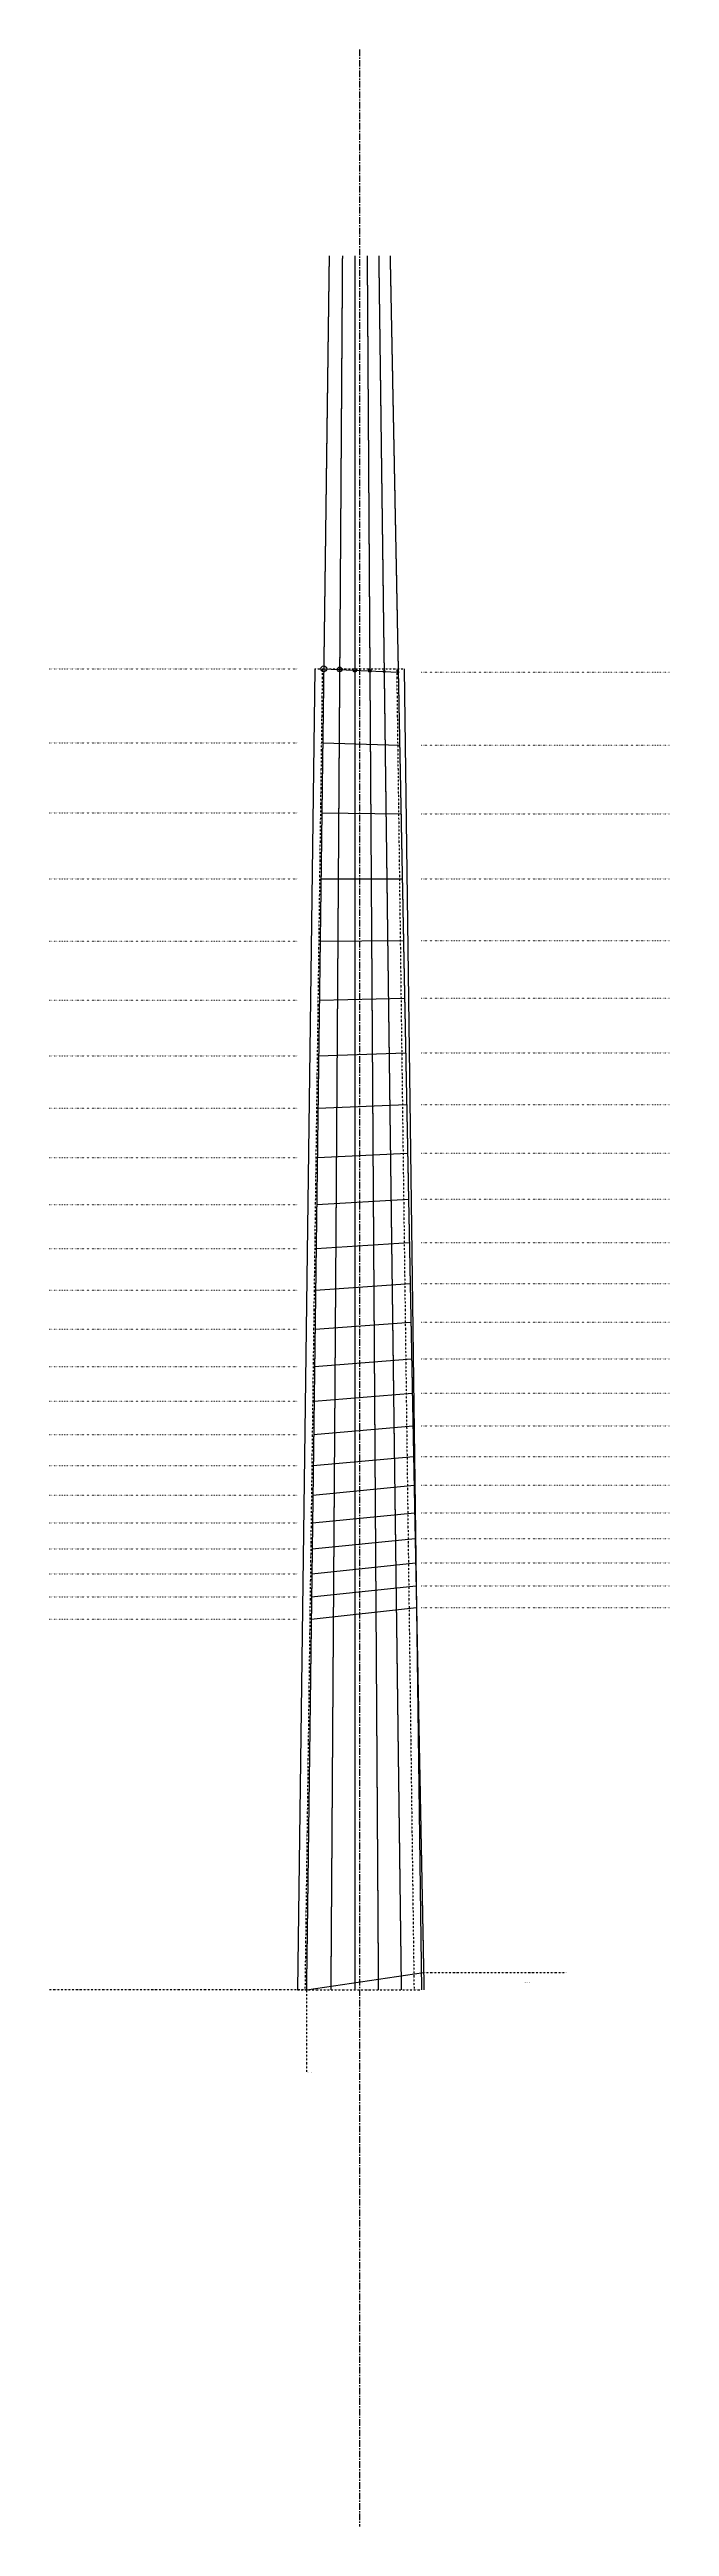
# Model space of a CAD drawing. Header units: millimetres. Extents: x 0 to 300, y -150 to 1050.
import ezdxf

# ---------------------------------------------------------------- set-up
doc = ezdxf.new("R2010")
doc.units = ezdxf.units.MM
for name, pattern in [('CENTER', [5.08, 3.175, -0.635, 0.635, -0.635]), ('DASHED', [1.524, 1.27, -0.254]), ('DASHED2', [0.762, 0.635, -0.127]), ('DOT', [0.508, 0, -0.508]), ('DOT2', [0.254, 0, -0.254])]:
    doc.linetypes.add(name, pattern=pattern)
doc.styles.add('OpenSans', font='OpenSans-Regular.ttf')

msp = doc.modelspace()

# ---------------------------------------------------------------- linework, layer by layer
at = {"linetype": 'CENTER'}
msp.add_line((150, 1050), (150, -150), dxfattribs=at)
at = {"linetype": 'DASHED'}
for p, q in [((135.3, 950), (124.3, 110)), ((141.7, 950), (136.1, 110)), ((147.8, 950), (147.7, 110)), ((153.7, 950), (159.1, 110)), ((159.3, 950), (170.2, 110)), ((164.8, 950), (181.2, 110))]:
    msp.add_line(p, q, dxfattribs=at)
at = {"linetype": 'DASHED2'}
for p, q in [((135.3, 950), (124.3, 110)), ((141.7, 950), (136.1, 110)), ((147.8, 950), (147.7, 110)), ((153.7, 950), (159.1, 110)), ((159.3, 950), (170.2, 110)), ((164.8, 950), (181.2, 110))]:
    msp.add_line(p, q, dxfattribs=at)
at = {"linetype": 'DOT'}
for p, q in [((0, 750), (120, 750)), ((180, 748.4), (300, 748.4)), ((0, 714.1), (120, 714.1)), ((180, 713), (300, 713)), ((0, 680.2), (120, 680.2)), ((180, 679.7), (300, 679.7)), ((0, 648.2), (120, 648.2)), ((180, 648.2), (300, 648.2)), ((0, 618), (120, 618)), ((180, 618.4), (300, 618.4)), ((0, 589.5), (120, 589.5)), ((180, 590.4), (300, 590.4)), ((0, 562.5), (120, 562.5)), ((180, 563.9), (300, 563.9)), ((0, 537.1), (120, 537.1)), ((180, 538.9), (300, 538.9)), ((0, 513.2), (120, 513.2)), ((180, 515.3), (300, 515.3)), ((180, 493), (300, 493)), ((0, 490.5), (120, 490.5)), ((0, 469.2), (120, 469.2)), ((180, 472), (300, 472)), ((0, 449), (120, 449)), ((180, 452.1), (300, 452.1)), ((180, 433.4), (300, 433.4)), ((0, 430), (120, 430)), ((0, 412), (120, 412)), ((180, 415.7), (300, 415.7)), ((180, 399), (300, 399)), ((0, 395.1), (120, 395.1)), ((0, 379.1), (120, 379.1)), ((180, 383.3), (300, 383.3)), ((0, 364), (120, 364)), ((180, 368.4), (300, 368.4)), ((0, 349.7), (120, 349.7)), ((180, 354.4), (300, 354.4)), ((0, 336.3), (120, 336.3)), ((180, 341.1), (300, 341.1)), ((180, 328.6), (300, 328.6)), ((0, 323.6), (120, 323.6)), ((180, 316.8), (300, 316.8)), ((0, 311.6), (120, 311.6)), ((0, 300.3), (120, 300.3)), ((180, 305.7), (300, 305.7)), ((0, 289.6), (120, 289.6)), ((180, 295.2), (300, 295.2))]:
    msp.add_line(p, q, dxfattribs=at)
for p, q in [((128.4, 750), (120, 110)), ((132.7, 750), (168.7, 748.4)), ((171.6, 750), (180, 110)), ((132.2, 714.1), (169.4, 713)), ((131.8, 680.2), (170.1, 679.7)), ((131.4, 648.2), (170.7, 648.2)), ((131, 618), (171.3, 618.4)), ((130.6, 589.5), (171.8, 590.4)), ((130.2, 562.5), (172.3, 563.9)), ((129.9, 537.1), (172.8, 538.9)), ((129.6, 513.2), (173.3, 515.3)), ((129.3, 490.5), (173.7, 493)), ((129, 469.2), (174.1, 472)), ((128.7, 449), (174.5, 452.1)), ((128.5, 430), (174.9, 433.4)), ((128.3, 412), (175.2, 415.7)), ((128, 395.1), (175.5, 399)), ((127.8, 379.1), (175.8, 383.3)), ((127.6, 364), (176.1, 368.4)), ((127.4, 349.7), (176.4, 354.4)), ((127.3, 336.3), (176.7, 341.1)), ((127.1, 323.6), (176.9, 328.6)), ((126.9, 311.6), (177.1, 316.8)), ((126.8, 300.3), (177.3, 305.7)), ((126.6, 289.6), (177.6, 295.2)), ((124.3, 110), (181, 118.4)), ((124.3, 110), (181, 118.4))]:
    msp.add_line(p, q)
at = {"linetype": 'DOT2'}
for p, q in [((132, 750), (123.6, 110)), ((128.4, 750), (171.6, 750)), ((168, 750), (176.4, 110)), ((124.3, 110), (0, 110)), ((120, 110), (180, 110)), ((124.3, 110), (124.3, 70)), ((181, 118.4), (250, 118.4))]:
    msp.add_line(p, q, dxfattribs=at)
for centre, radius in [((132.7, 750), 1.42), ((140.4, 749.7), 1.14), ((147.8, 749.3), 0.889), ((155, 749), 0.66), ((161.9, 748.7), 0.432), ((168.7, 748.4), 0.33)]:
    msp.add_circle(centre, radius)

# ---------------------------------------------------------------- texts
at = {"char_height": 0.1, "attachment_point": 1, "style": 'OpenSans'}
for s, insert in [('0 : 0.0 mm', (50, 750)), ('0 : 1.591 mm', (260, 748.4)), ('1 : 35.92 mm', (50, 714.1)), ('1 : 36.95 mm', (260, 713)), ('2 : 69.825 mm', (50, 680.2)), ('2 : 70.325 mm', (260, 679.7)), ('3 : 101.826 mm', (50, 648.2)), ('3 : 101.826 mm', (260, 648.2)), ('4 : 132.032 mm', (50, 618)), ('4 : 131.56 mm', (260, 618.4)), ('5 : 160.542 mm', (50, 589.5)), ('5 : 159.624 mm', (260, 590.4)), ('6 : 187.452 mm', (50, 562.5)), ('6 : 186.114 mm', (260, 563.9)), ('7 : 212.851 mm', (50, 537.1)), ('7 : 211.116 mm', (260, 538.9)), ('8 : 236.825 mm', (50, 513.2)), ('8 : 234.716 mm', (260, 515.3)), ('9 : 256.991 mm', (260, 493)), ('9 : 259.454 mm', (50, 490.5)), ('10 : 280.812 mm', (50, 469.2)), ('10 : 278.015 mm', (260, 472)), ('11 : 300.972 mm', (50, 449)), ('11 : 297.86 mm', (260, 452.1)), ('12 : 316.591 mm', (260, 433.4)), ('12 : 320.0 mm', (50, 430)), ('13 : 337.96 mm', (50, 412)), ('13 : 334.271 mm', (260, 415.7)), ('14 : 350.958 mm', (260, 399)), ('14 : 354.912 mm', (50, 395.1)), ('15 : 370.913 mm', (50, 379.1)), ('15 : 366.709 mm', (260, 383.3)), ('16 : 386.016 mm', (50, 364)), ('16 : 381.575 mm', (260, 368.4)), ('17 : 400.271 mm', (50, 349.7)), ('17 : 395.608 mm', (260, 354.4)), ('18 : 413.726 mm', (50, 336.3)), ('18 : 408.852 mm', (260, 341.1)), ('19 : 421.354 mm', (260, 328.6)), ('19 : 426.426 mm', (50, 323.6)), ('20 : 433.153 mm', (260, 316.8)), ('20 : 438.413 mm', (50, 311.6)), ('21 : 449.727 mm', (50, 300.3)), ('21 : 444.291 mm', (260, 305.7)), ('22 : 460.406 mm', (50, 289.6)), ('22 : 454.803 mm', (260, 295.2)), ('640.0 mm', (50, 110)), ('Compensación/Compensation:1.59 mm', (230, 113.4)), ('631.59 mm', (250, 118.4)), ('Puente con entonación/Intonated Bridge', (124.3, 70))]:
    msp.add_mtext(s, dxfattribs=dict(at, insert=insert))

doc.saveas('drawing.dxf')
